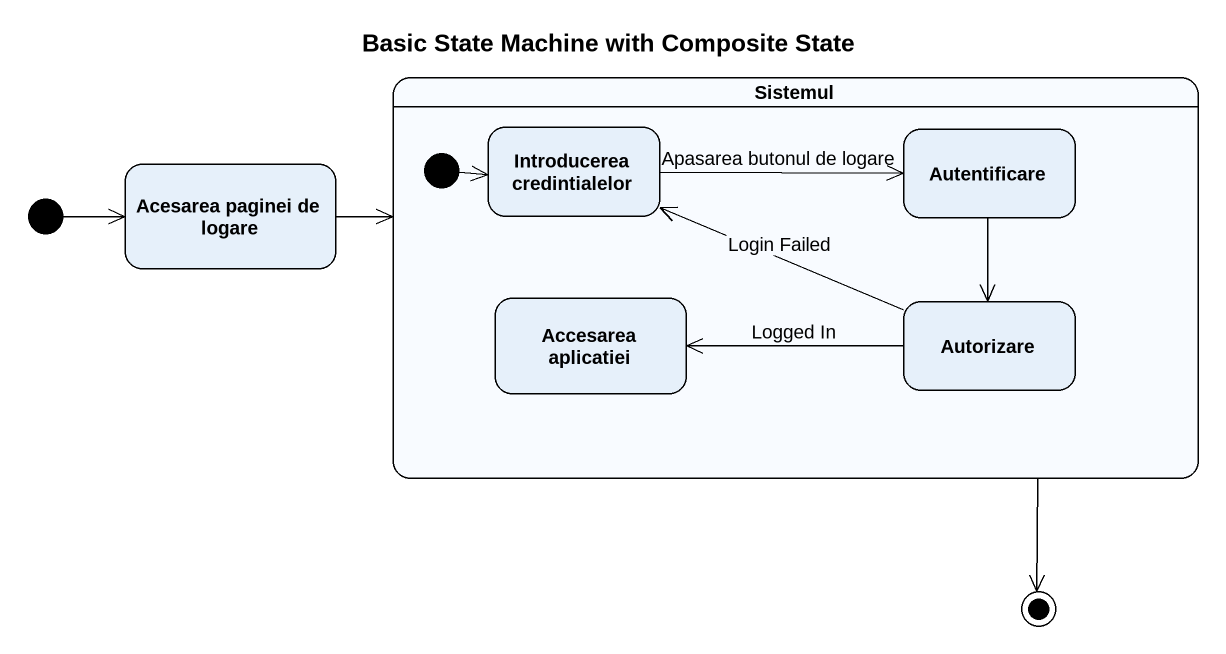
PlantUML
@startuml
title Basic State Machine with Composite State
hide empty description
state Sistemul {
  state "Introducerea credintialelor" as Introducerea_credintialelor
  state Autentificare
  state "Accesarea aplicatiei" as Accesarea_aplicatiei
  state Autorizare
  [*] -right-> Introducerea_credintialelor
}
state "Acesarea paginei de logare" as Acesarea_paginei_de_logare
[*] -right-> Acesarea_paginei_de_logare
Acesarea_paginei_de_logare -right-> Sistemul
Introducerea_credintialelor -right-> Autentificare : Apasarea butonul de logare
Autentificare --> Autorizare
Autorizare -left-> Introducerea_credintialelor : Login Failed
Autorizare -left-> Accesarea_aplicatiei : Logged In
Sistemul --> [*]
@enduml
